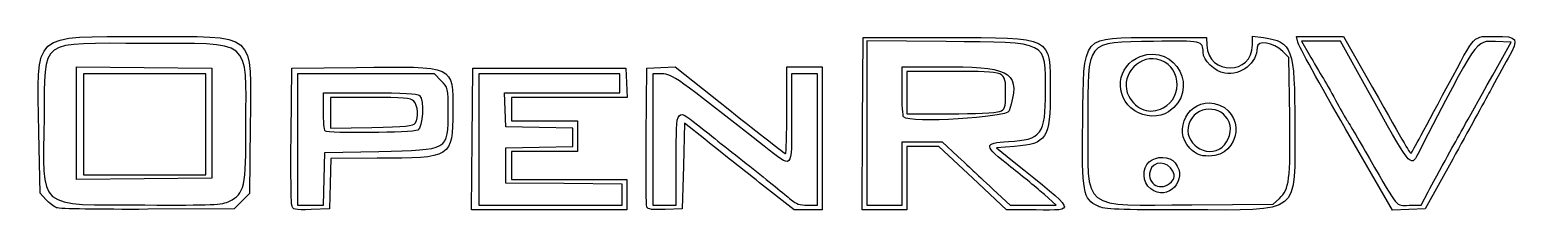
# Model space of a CAD drawing. Extents: x 78 to 584, y 62 to 125.
import ezdxf

# ---------------------------------------------------------------- set-up
doc = ezdxf.new("R2010")
doc.units = 0
doc.layers.get('0').update_dxf_attribs({"linetype": 'CONTINUOUS'})

msp = doc.modelspace()

# ---------------------------------------------------------------- linework, layer by layer
at = {"color": 7}
for points in [[(360.990144, 93.4), (361.2, 122.8), (389.2, 122.8)], [(389.4, 121.448372), (362.4, 121.696745), (362.4, 93.648376), (362.4, 65.6), (368.4, 65.6), (374.4, 65.6), (374.4, 76.4), (374.4, 76.4)], [(460.77272, 122.787977), (477.94544, 122.8), (478.078976, 120.202654)], [(493.6, 120.369018), (493.6, 123.298037), (497.4, 122.778805)], [(508.98112, 121.276813), (508.61348, 123.2), (516.616072, 123.2), (524.618672, 123.2), (534.423296, 105.8)], [(532.754056, 104.997674), (523.6, 121.59535), (516.941288, 121.597674), (510.282576, 121.6), (512.898408, 117)], [(506.2592, 95.783272), (506, 115.96654), (503.891048, 118.07404)], [(575.330512, 110), (581.565936, 121.2), (576.251096, 121.439558)], [(93.6, 93.6), (93.6, 112.824537), (116.6, 112.612268), (139.6, 112.4), (139.6, 93.6), (139.6, 74.8), (116.6, 74.587728), (93.6, 74.375464), (93.6, 93.6), (93.6, 93.6)], [(166.575592, 90), (166.8, 112.4), (188.8, 112.636767)], [(228.188272, 88.2), (228.4, 112.4), (254.4, 112.4), (280.4, 112.4), (280.638176, 107.4), (280.876344, 102.4), (261.238176, 102.4), (241.6, 102.4), (241.6, 98.4), (241.6, 94.4), (252.8, 94.4), (264, 94.4), (264, 89.2), (264, 84), (252.8, 84), (241.6, 84), (241.6, 79.2), (241.6, 74.4), (261.2, 74.4), (280.8, 74.4), (280.8, 69.2), (280.8, 64), (254.388272, 64), (227.976536, 64), (228.188272, 88.2), (228.188272, 88.2)], [(287.387416, 89.209736), (287.6, 112.4), (292.4, 112.590362), (297.2, 112.780724), (315.79792, 97.99036)], [(335.2, 98), (335.2, 112.8), (341.2, 112.8), (347.2, 112.8), (347.2, 88.4), (347.2, 64), (342.460792, 64), (337.721576, 64), (325.964888, 73.295328)], [(374.4, 104.533334), (374.4, 112.8), (391.447096, 112.8)], [(137.6, 93.2), (137.6, 110.4), (116.8, 110.4), (96, 110.4), (96, 93.2), (96, 76), (116.8, 76), (137.6, 76), (137.6, 93.2), (137.6, 93.2)], [(217.661536, 108.061538), (215.32308, 110.4), (192.061536, 110.4), (168.8, 110.4), (168.8, 88), (168.8, 65.6), (173.1738, 65.6), (177.5476, 65.6), (177.7738, 74.6), (177.7738, 74.6)], [(279.2, 69.186024), (279.2, 72.772048), (259.4, 72.986024), (239.6, 73.2), (239.6, 79.2), (239.6, 85.2), (251, 85.421968), (262.4, 85.643928), (262.4, 88.8), (262.4, 91.956072), (251, 92.178032), (239.6, 92.4), (239.364952, 98.2), (239.129904, 104), (258.764952, 104), (278.4, 104), (278.4, 107.2), (278.4, 110.4), (254.4, 110.4), (230.4, 110.4), (230.4, 88), (230.4, 65.6), (254.8, 65.6), (279.2, 65.6), (279.2, 69.186024), (279.2, 69.186024)], [(292.806008, 110.4), (289.6, 110.4), (289.6, 88), (289.6, 65.6), (293.6, 65.6), (297.6, 65.6), (297.6, 81.2), (297.6, 81.2)], [(342.191824, 65.6), (345.6, 65.6), (345.6, 88), (345.6, 110.4), (341.2, 110.4), (336.8, 110.4), (336.8, 95.2)], [(391.84, 111.2), (376, 111.2), (376, 104), (376, 96.8), (390.74792, 96.8)], [(177.6, 97.733336), (177.6, 104), (193.44, 104)], [(193.542856, 102.4), (180, 102.4), (180, 97.148432), (180, 91.896864), (194.030592, 92.148432)], [(407.54792, 97.5802), (407.54792, 97.5802)], [(453.52996, 97.824016), (453.52996, 97.824016)], [(463.191168, 98.795432), (463.191168, 98.795432)], [(152.63384, 92.64568), (152.4, 69.628408), (149.785448, 67.014208), (147.170888, 64.4), (117.785448, 64.23604)], [(208.818344, 93.6), (208.818344, 93.6)], [(307.304104, 88.103088), (300.4, 93.61552), (300, 79.00776), (299.6, 64.4), (293.788432, 64.16472)], [(420.04724, 64), (409.961152, 64), (398.459, 74.8), (386.956848, 85.6), (381.478424, 85.6), (376, 85.6), (376, 74.8), (376, 64), (368.390144, 64), (360.780288, 64), (360.990144, 93.4), (360.990144, 93.4)], [(374.933336, 95.733336), (374.933336, 95.733336)], [(561.71508, 81.341144), (552.4, 64.4), (546.8, 64.184176), (541.2, 63.968352), (525.274376, 91.660992), (525.274376, 91.660992)], [(83.2, 67.575048), (81.2, 69.725072), (80.8, 90.386224)], [(178.133336, 90.933336), (178.133336, 90.933336)], [(374.4, 76.4), (374.4, 87.2), (381.220176, 87.2), (388.04036, 87.2), (393.420176, 82.238864)], [(195.827064, 81.619088), (180.054128, 81.6), (179.827064, 73), (179.6, 64.4), (173.423584, 64.166776)], [(177.7738, 74.6), (178, 83.6), (196.4, 84)], [(412.681392, 85.679872), (406.473176, 85.2), (411.937368, 80.8)], [(472.32, 85.12), (472.32, 85.12)], [(482.444312, 84.823712), (482.444312, 84.823712)], [(405.414992, 71), (411.229992, 65.6), (419.014992, 65.63584), (426.8, 65.67168), (422.8, 69.260464)], [(458.987376, 71.195536), (458.987376, 71.195536)], [(466.002944, 73.603264), (466.002944, 73.603248)], [(145.6, 67.00124), (145.6, 67.00124)], [(472.936632, 65.810912), (500.673272, 66), (502.750088, 67.952088), (502.750088, 67.952088)], [(546.870216, 65.6), (550.955552, 65.6), (553.367288, 70.2), (553.367288, 70.2)], [(86.8, 64.74856), (86.8, 64.74856)], [(166.799176, 65.766776), (166.799176, 65.766776)], [(287.575848, 64.974456), (287.575848, 64.974456)], [(441.056784, 65.290632), (441.056784, 65.290632)]]:
    msp.add_lwpolyline(points, dxfattribs=at)
for points in [[(80.8, 90.386224), (80.123576, 125.325499), (77.685904, 123.109693), (116.8, 123.109693)], [(116.877368, 120.8), (79.935199, 120.8), (82.90828, 122.981187), (82.546048, 95.613)], [(116.8, 123.109693), (155.754376, 123.109693), (152.967408, 125.479023), (152.63384, 92.64568)], [(151.19876, 92.983808), (151.200712, 122.888723), (153.777912, 120.8), (116.877368, 120.8)], [(389.2, 122.8), (426.047152, 122.8), (424.8, 123.439022), (424.8, 104.559106)], [(423.2, 104.4), (423.2, 121.830521), (424.599608, 121.124572), (389.4, 121.448372)], [(435.861568, 93.958792), (436.229296, 124.266997), (434.935648, 122.769887), (460.77272, 122.787977)], [(459.90628, 121.475255), (436.557312, 121.060783), (437.6, 122.348054), (437.6, 93.936664)], [(476.787752, 117.812622), (476.761112, 121.70262), (476.455064, 121.769016), (459.90628, 121.475255)], [(503.891048, 118.07404), (500.717736, 121.24517), (495.2, 122.078741), (495.2, 119.387008)], [(497.4, 122.778805), (507.1768, 121.442903), (507.997512, 119.152206), (507.997512, 93.2)], [(576.251096, 121.439558), (569.530112, 121.742496), (570.19348, 122.70685), (549.819792, 83.015904)], [(560.026768, 106.4), (569.687112, 124.455738), (568.487224, 123.2), (576.079584, 123.2)], [(576.079584, 123.2), (583.968064, 123.2), (584.335488, 122.596003), (580.570288, 115.81775)], [(461.079712, 115.418795), (454.16296, 116.741016), (448.238864, 108.93736), (451.525872, 102.833766)], [(455.41272, 116.370997), (467.563272, 121.011334), (475.907768, 104.653155), (465.044056, 97.49016)], [(484.186784, 110.669686), (480.749704, 111.216007), (476.806872, 115.022362), (476.787752, 117.812622)], [(478.078976, 120.202654), (478.617248, 109.732743), (493.6, 109.893338), (493.6, 120.369018)], [(495.2, 119.387008), (495.2, 114.122946), (489.725096, 109.789379), (484.186784, 110.669686)], [(525.274376, 91.660992), (516.515288, 106.891939), (509.18332, 120.21906), (508.98112, 121.276813)], [(512.898408, 117), (514.337112, 114.47), (516.503912, 110.78), (517.713512, 108.8)], [(188.8, 112.636767), (222.709608, 113.001708), (221.6, 113.507657), (221.6, 97.680976)], [(391.447096, 112.8), (411.806552, 112.8), (414.873848, 110.435566), (410.871856, 97.826392)], [(409.6, 103.820199), (409.6, 111.464059), (410.235472, 111.2), (391.84, 111.2)], [(453.52996, 97.824016), (446.28472, 102.706579), (447.359632, 113.295495), (455.41272, 116.370997)], [(463.191168, 98.795432), (470.52984, 102.590409), (469.09504, 113.886569), (461.079712, 115.418795)], [(580.570288, 115.81775), (579.037288, 113.057988), (576.263632, 107.983514), (574.406592, 104.541141)], [(220, 97.608944), (220, 105.51053), (219.93872, 105.784332), (217.661536, 108.061538)], [(327.457056, 85.801512), (297.645536, 109.342718), (296.156176, 110.4), (292.806008, 110.4)], [(517.713512, 108.8), (518.923112, 106.82), (521.048552, 103.04), (522.436712, 100.4)], [(547.589944, 83.35792), (547.821448, 83.628088), (550.304568, 88.22864), (560.026768, 106.4)], [(559.988128, 82.4), (564.323792, 90.228536), (564.804128, 91.092624), (575.330512, 110)], [(193.44, 104), (204.693336, 104), (209.557976, 103.72202), (210.24, 103.04)], [(208.342856, 101.142857), (207.299016, 102.186699), (204.78788, 102.4), (193.542856, 102.4)], [(210.24, 103.04), (211.931304, 101.348696), (211.476552, 92.204296), (209.652592, 91.228144)], [(374.933336, 95.733336), (374.64, 96.026664), (374.4, 99.986666), (374.4, 104.533334)], [(407.54792, 97.5802), (409.474024, 98.312504), (409.6, 98.695568), (409.6, 103.820199)], [(410.6, 87.347592), (421.843312, 87.940824), (423.2, 89.776912), (423.2, 104.4)], [(424.8, 104.559106), (424.8, 88.387928), (423.603616, 86.524112), (412.681392, 85.679872)], [(451.525872, 102.833766), (454.074296, 98.101616), (458.73164, 96.48932), (463.191168, 98.795432)], [(472.32, 85.12), (466.172296, 91.267704), (472.004272, 102.044221), (480.550248, 100.328137)], [(549.819792, 83.015904), (547.450224, 78.399624), (547.358264, 78.518072), (532.754056, 104.997674)], [(534.423296, 105.8), (545.851744, 85.518248), (547.31052, 83.031824), (547.589944, 83.35792)], [(574.406592, 104.541141), (572.54956, 101.098768), (566.838376, 90.658768), (561.71508, 81.341144)], [(178.133336, 90.933336), (177.84, 91.226664), (177.6, 94.286664), (177.6, 97.733336)], [(221.6, 97.680976), (221.6, 81.887904), (221.217952, 81.649808), (195.827064, 81.619088)], [(196.4, 84), (220.420552, 84.522184), (220, 84.279672), (220, 97.608944)], [(208.818344, 93.6), (210.000792, 95.474032), (209.730944, 99.75477), (208.342856, 101.142857)], [(297.6, 81.2), (297.6, 99.617644), (297.191288, 99.124592), (306.386808, 91.8)], [(315.79792, 97.99036), (326.026776, 89.855664), (334.576776, 83.2), (334.79792, 83.2)], [(334.79792, 83.2), (335.019064, 83.2), (335.2, 89.86), (335.2, 98)], [(410.871856, 97.826392), (410.112208, 95.432952), (377.153248, 93.513416), (374.933336, 95.733336)], [(390.74792, 96.8), (398.85928, 96.8), (406.41928, 97.151088), (407.54792, 97.5802)], [(465.044056, 97.49016), (461.909864, 95.423632), (456.875264, 95.569608), (453.52996, 97.824016)], [(485.98932, 92.84864), (484.556672, 99.371445), (475.499392, 100.393565), (472.391304, 94.383184)], [(480.550248, 100.328137), (491.38976, 98.151496), (489.852008, 82.4), (478.8, 82.4)], [(522.436712, 100.4), (523.824872, 97.76), (525.253728, 95.24), (525.61196, 94.8)], [(82.546048, 95.613), (82.120176, 63.4366), (79.337992, 65.865368), (116.8, 65.710192)], [(145.6, 67.00124), (150.774488, 69.586192), (151.197352, 71.548616), (151.19876, 92.983808)], [(209.652592, 91.228144), (207.954256, 90.319224), (179.018096, 90.048568), (178.133336, 90.933336)], [(194.030592, 92.148432), (205.437984, 92.352968), (208.202744, 92.624352), (208.818344, 93.6)], [(306.386808, 91.8), (309.839248, 89.05), (317.644528, 82.84), (323.73188, 78)], [(336.8, 95.2), (336.8, 77.29524), (337.428448, 77.927416), (327.457056, 85.801512)], [(437.6, 93.936664), (437.6, 63.170944), (434.61144, 65.549648), (472.936632, 65.810912)], [(441.056784, 65.290632), (435.928944, 67.819472), (435.568552, 69.808152), (435.861568, 93.958792)], [(472.391304, 94.383184), (469.244912, 88.298736), (476.336752, 81.555048), (482.444312, 84.823712)], [(507.997512, 93.2), (507.997512, 61.853064), (510.67016, 63.995776), (471.6, 64.019456)], [(482.444312, 84.823712), (484.7888, 86.078448), (486.583824, 90.14188), (485.98932, 92.84864)], [(502.750088, 67.952088), (506.173504, 71.169904), (506.538144, 74.06192), (506.2592, 95.783272)], [(525.61196, 94.8), (525.970184, 94.36), (529.46812, 88.42), (533.385136, 81.6)], [(166.799176, 65.766776), (166.552776, 66.775048), (166.452168, 77.68), (166.575592, 90)], [(287.575848, 64.974456), (287.355296, 65.549216), (287.270496, 76.455096), (287.387416, 89.209736)], [(325.964888, 73.295328), (319.498712, 78.40776), (311.10136, 85.071256), (307.304104, 88.103088)], [(411.434352, 78.624616), (402.011, 86.01344), (401.92716, 86.889992), (410.6, 87.347592)], [(393.420176, 82.238864), (396.37908, 79.51024), (398.98, 77.08024), (399.2, 76.838864)], [(458.439792, 80.436008), (460.814872, 82.585424), (465.420752, 82.395944), (467.303072, 80.071376)], [(478.8, 82.4), (475.590592, 82.4), (474.641704, 82.798296), (472.32, 85.12)], [(533.385136, 81.6), (543.507496, 63.975768), (542.138568, 65.6), (546.870216, 65.6)], [(553.367288, 70.2), (554.693744, 72.73), (557.67312, 78.22), (559.988128, 82.4)], [(323.73188, 78), (329.819232, 73.16), (335.69616, 68.39), (336.79172, 67.4)], [(399.2, 76.838864), (399.42, 76.597488), (402.216752, 73.97), (405.414992, 71)], [(422.8, 69.260464), (420.6, 71.234288), (415.485464, 75.44816), (411.434352, 78.624616)], [(411.937368, 80.8), (434.268864, 62.817736), (433.698152, 64), (420.04724, 64)], [(458.987376, 71.195536), (456.202496, 73.386128), (455.919864, 78.155512), (458.439792, 80.436008)], [(458.74416, 77.262344), (457.596328, 72.689032), (462.801152, 70.065328), (466.002944, 73.603264)], [(466.533856, 77.225704), (464.879384, 80.856872), (459.652504, 80.881448), (458.74416, 77.262344)], [(467.303072, 80.071376), (471.931856, 74.355072), (464.735544, 66.674024), (458.987376, 71.195536)], [(466.002944, 73.603248), (467.207832, 74.93464), (467.297856, 75.548888), (466.533856, 77.225704)], [(86.8, 64.74856), (85.92, 65.120616), (84.3, 66.392536), (83.2, 67.575048)], [(116.8, 65.710192), (140.087576, 65.61372), (143.092104, 65.748432), (145.6, 67.00124)], [(336.79172, 67.4), (338.200768, 66.12672), (339.78096, 65.6), (342.191824, 65.6)], [(117.785448, 64.23604), (101.623448, 64.145864), (87.68, 64.376496), (86.8, 64.74856)], [(173.423584, 64.166776), (167.559176, 63.945328), (167.224528, 64.026152), (166.799176, 65.766776)], [(293.788432, 64.16472), (289.568736, 63.993888), (287.867016, 64.21568), (287.575848, 64.974456)], [(471.6, 64.019456), (447.811968, 64.033856), (443.217432, 64.225096), (441.056784, 65.290632)]]:
    msp.add_open_spline(points, degree=3, dxfattribs=at)

doc.saveas('drawing.dxf')
